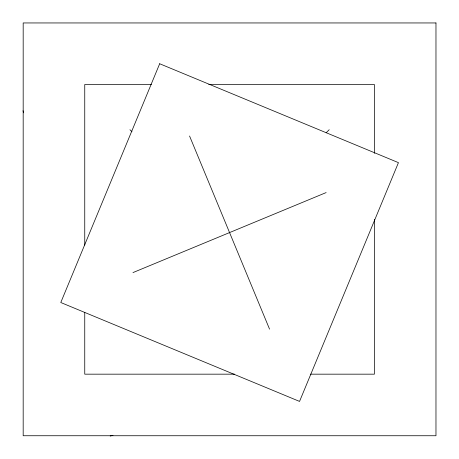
<?xml version="1.0" encoding="UTF-8"?>
<svg xmlns="http://www.w3.org/2000/svg" width="459" height="459" viewBox="0 0 459 459"><rect width="100%" height="100%" fill="white"/><g stroke="black" fill="none" stroke-linecap="round" stroke-linejoin="round"><path stroke-width="0.69" d="M326.171 132.749L329.201 129.719M132.984 272.583L326.137 192.579M110.206 436.05L112.977 435.31M151.43 84.519L84.749 84.519L84.749 245.117M208.782 84.519L374.401 84.519L374.401 153.346M234.595 374.171L84.749 374.171L84.749 312.51M310.588 374.171L374.401 374.171L374.401 219.304M129.949 129.719L131.968 131.739M189.556 136.007L269.559 329.155M23.03 110.739L23.587 112.816M159.68 63.749L60.783 302.515L299.543 401.413L398.446 162.647L159.68 63.749M435.97 22.95L23.179 22.95L23.179 435.74L435.97 435.74L435.97 22.95"/></g></svg>
